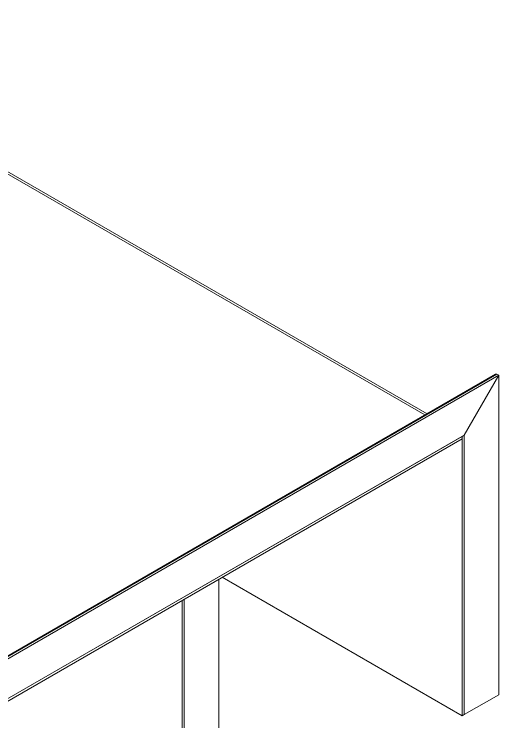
# Model space of a CAD drawing. Header units: millimetres. Extents: x 26816 to 90584, y 11074 to 56542.
# Drawn here: x 49376 to 49872, y 41187 to 41911 of the extents above; entities that cross this region are included whole.
import ezdxf

# ---------------------------------------------------------------- set-up
doc = ezdxf.new("R2010")
doc.units = ezdxf.units.MM
doc.layers.add('MAU_XANH_LUC', color=102, linetype='Continuous')

msp = doc.modelspace()

# ---------------------------------------------------------------- linework, layer by layer
at = {"layer": 'MAU_XANH_LUC', "linetype": 'Continuous', "lineweight": 0}
for p, q in [((49090.2, 41910.94), (49798.13, 41502.26)), ((49088.08, 41909.72), (49796.01, 41501.04)), ((49868.02, 41542.61), (48383.92, 40685.86)), ((49869.43, 41542.75), (48384.51, 40685.52)), ((49871.56, 41541.53), (48386.63, 40684.3)), ((49836.2, 41480.29), (49871.56, 41541.53)), ((49871.56, 41541.53), (49869.43, 41542.75)), ((49871.56, 41214.91), (49871.56, 41541.53)), ((49836.2, 41480.29), (48421.99, 40663.88)), ((49834.08, 41479.06), (48424.11, 40665.1)), ((49834.08, 41476.61), (48424.11, 40662.66)), ((49834.08, 41479.06), (49836.2, 41480.29)), ((49834.08, 41479.06), (49834.08, 41193.27)), ((49834.08, 41479.06), (49834.08, 41476.61)), ((49836.2, 41480.29), (49836.2, 41194.5)), ((49585.18, 41163.21), (49585.18, 41332.93)), ((49834.08, 41193.27), (49588.67, 41334.94)), ((49547.7, 41311.29), (49547.7, 41064.79)), ((49549.82, 41312.52), (49549.82, 41066.1)), ((49836.2, 41194.5), (49871.56, 41214.91)), ((49834.08, 41193.27), (49836.2, 41194.5))]:
    msp.add_line(p, q, dxfattribs=at)
msp.add_ellipse((49868.02, 41540.3), major_axis=(1.41, 2.45), ratio=0.577335, start_param=0.000041, end_param=0.785358, dxfattribs=at)
msp.add_ellipse((49868.02, 41540.3), major_axis=(1.41, 2.45), ratio=0.577335, start_param=0.000041, end_param=0.785358, dxfattribs=at)

doc.saveas('drawing.dxf')
